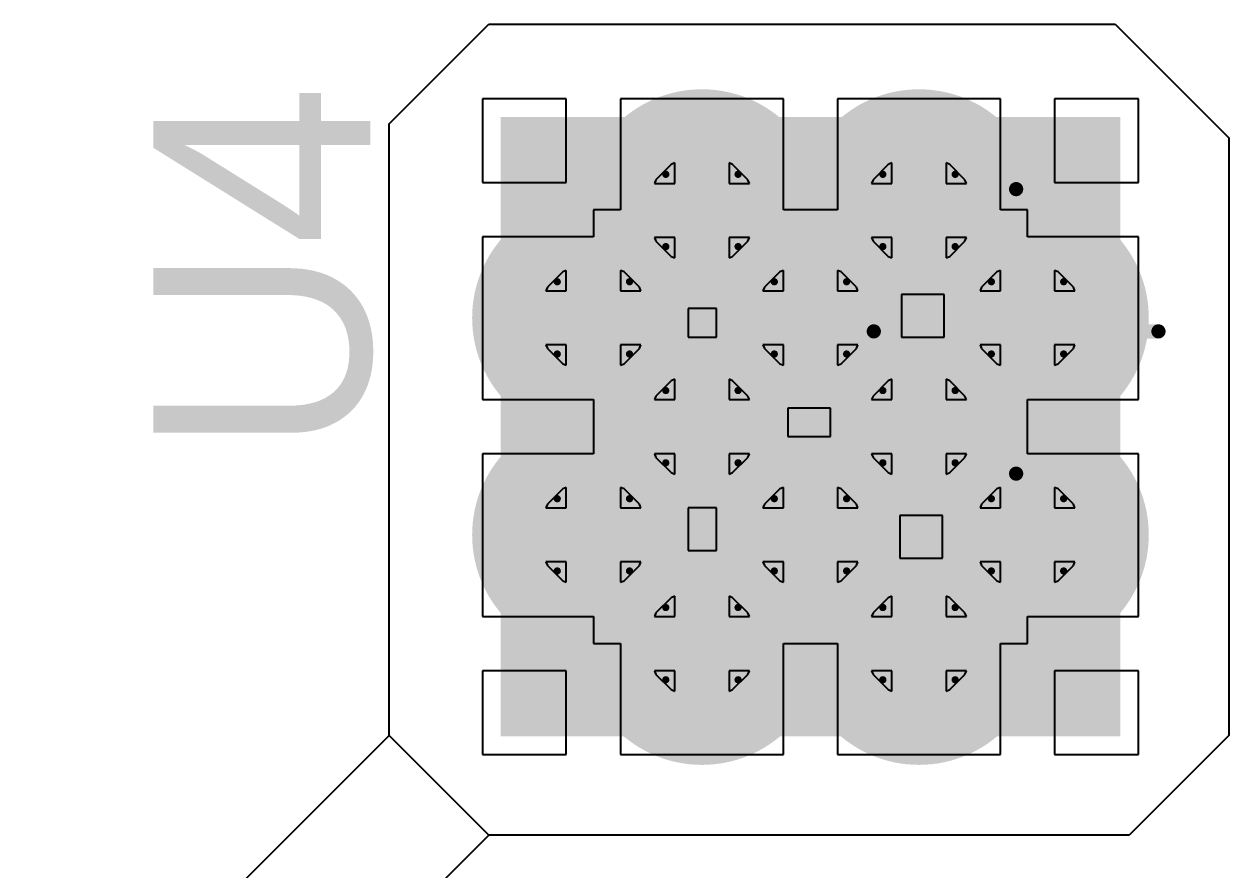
# Model space of a CAD drawing. Header units: millimetres. Extents: x -0.2 to 11.1, y -5.4 to 4.7.
# Drawn here: x 0.4108 to 0.7441, y 0.447 to 0.6811 of the extents above; entities that cross this region are included whole.
import ezdxf

# ---------------------------------------------------------------- set-up
doc = ezdxf.new("R2010")
doc.units = ezdxf.units.MM
doc.header["$MEASUREMENT"] = 0
for name, color, linetype in [('BottomLayer', 5, 'Continuous'), ('BottomSolder', 6, 'Continuous'), ('DrillDrawing', 1, 'Continuous'), ('InternalPlane1', 76, 'Continuous'), ('InternalPlane2', 16, 'Continuous'), ('Mechanical3', 76, 'Continuous'), ('Mechanical5', 56, 'Continuous'), ('MultiLayer', 9, 'Continuous'), ('PadHoleLayer', 156, 'Continuous'), ('TopLayer', 1, 'Continuous'), ('TopPaste', 8, 'Continuous'), ('TopSolder', 216, 'Continuous')]:
    doc.layers.add(name, color=color, linetype=linetype)

# ---------------------------------------------------------------- blocks, each defined once
blk = doc.blocks.new('ESP32_WROOM_32_9')
at = {"layer": 'BottomLayer'}
h = blk.add_hatch(color=5, dxfattribs=at)
edge = h.paths.add_edge_path()
edge.add_arc((-0.0563, 0.11693), 0.005, 0, 360)
h = blk.add_hatch(color=5, dxfattribs=at)
edge = h.paths.add_edge_path()
edge.add_arc((0.00374, 0.11693), 0.005, 0, 360)
h = blk.add_hatch(color=5, dxfattribs=at)
edge = h.paths.add_edge_path()
edge.add_arc((-0.08642, 0.08691), 0.005, 0, 360)
h = blk.add_hatch(color=5, dxfattribs=at)
edge = h.paths.add_edge_path()
edge.add_arc((-0.02638, 0.08691), 0.005, 0, 360)
h = blk.add_hatch(color=5, dxfattribs=at)
edge = h.paths.add_edge_path()
edge.add_arc((0.03346, 0.08691), 0.005, 0, 360)
h = blk.add_hatch(color=5, dxfattribs=at)
edge = h.paths.add_edge_path()
edge.add_arc((-0.0563, 0.05689), 0.005, 0, 360)
h = blk.add_hatch(color=5, dxfattribs=at)
edge = h.paths.add_edge_path()
edge.add_arc((0.00374, 0.05689), 0.005, 0, 360)
h = blk.add_hatch(color=5, dxfattribs=at)
edge = h.paths.add_edge_path()
edge.add_arc((-0.08642, 0.02687), 0.005, 0, 360)
h = blk.add_hatch(color=5, dxfattribs=at)
edge = h.paths.add_edge_path()
edge.add_arc((-0.02638, 0.02687), 0.005, 0, 360)
h = blk.add_hatch(color=5, dxfattribs=at)
edge = h.paths.add_edge_path()
edge.add_arc((0.03346, 0.02687), 0.005, 0, 360)
h = blk.add_hatch(color=5, dxfattribs=at)
edge = h.paths.add_edge_path()
edge.add_arc((-0.0563, -0.00315), 0.005, 0, 360)
h = blk.add_hatch(color=5, dxfattribs=at)
edge = h.paths.add_edge_path()
edge.add_arc((0.00374, -0.00315), 0.005, 0, 360)
at = {"layer": 'BottomSolder'}
h = blk.add_hatch(color=6, dxfattribs=at)
edge = h.paths.add_edge_path()
edge.add_arc((-0.0563, 0.11693), 0.00697, 0, 360)
h = blk.add_hatch(color=6, dxfattribs=at)
edge = h.paths.add_edge_path()
edge.add_arc((0.00374, 0.11693), 0.00697, 0, 360)
h = blk.add_hatch(color=6, dxfattribs=at)
edge = h.paths.add_edge_path()
edge.add_arc((-0.08642, 0.08691), 0.00697, 0, 360)
h = blk.add_hatch(color=6, dxfattribs=at)
edge = h.paths.add_edge_path()
edge.add_arc((-0.02638, 0.08691), 0.00697, 0, 360)
h = blk.add_hatch(color=6, dxfattribs=at)
edge = h.paths.add_edge_path()
edge.add_arc((0.03346, 0.08691), 0.00697, 0, 360)
h = blk.add_hatch(color=6, dxfattribs=at)
edge = h.paths.add_edge_path()
edge.add_arc((-0.0563, 0.05689), 0.00697, 0, 360)
h = blk.add_hatch(color=6, dxfattribs=at)
edge = h.paths.add_edge_path()
edge.add_arc((0.00374, 0.05689), 0.00697, 0, 360)
h = blk.add_hatch(color=6, dxfattribs=at)
edge = h.paths.add_edge_path()
edge.add_arc((-0.08642, 0.02687), 0.00697, 0, 360)
h = blk.add_hatch(color=6, dxfattribs=at)
edge = h.paths.add_edge_path()
edge.add_arc((-0.02638, 0.02687), 0.00697, 0, 360)
h = blk.add_hatch(color=6, dxfattribs=at)
edge = h.paths.add_edge_path()
edge.add_arc((0.03346, 0.02687), 0.00697, 0, 360)
h = blk.add_hatch(color=6, dxfattribs=at)
edge = h.paths.add_edge_path()
edge.add_arc((-0.0563, -0.00315), 0.00697, 0, 360)
h = blk.add_hatch(color=6, dxfattribs=at)
edge = h.paths.add_edge_path()
edge.add_arc((0.00374, -0.00315), 0.00697, 0, 360)
at = {"layer": 'InternalPlane2'}
h = blk.add_hatch(color=16, dxfattribs=at)
edge = h.paths.add_edge_path()
edge.add_arc((-0.0563, 0.11693), 0.03354, 0, 360)
h = blk.add_hatch(color=16, dxfattribs=at)
edge = h.paths.add_edge_path()
edge.add_arc((0.00374, 0.11693), 0.03354, 0, 360)
h = blk.add_hatch(color=16, dxfattribs=at)
edge = h.paths.add_edge_path()
edge.add_arc((-0.08642, 0.08691), 0.03354, 0, 360)
h = blk.add_hatch(color=16, dxfattribs=at)
edge = h.paths.add_edge_path()
edge.add_arc((-0.02638, 0.08691), 0.03354, 0, 360)
h = blk.add_hatch(color=16, dxfattribs=at)
edge = h.paths.add_edge_path()
edge.add_arc((0.03346, 0.08691), 0.03354, 0, 360)
h = blk.add_hatch(color=16, dxfattribs=at)
edge = h.paths.add_edge_path()
edge.add_arc((-0.0563, 0.05689), 0.03354, 0, 360)
h = blk.add_hatch(color=16, dxfattribs=at)
edge = h.paths.add_edge_path()
edge.add_arc((0.00374, 0.05689), 0.03354, 0, 360)
h = blk.add_hatch(color=16, dxfattribs=at)
edge = h.paths.add_edge_path()
edge.add_arc((-0.08642, 0.02687), 0.03354, 0, 360)
h = blk.add_hatch(color=16, dxfattribs=at)
edge = h.paths.add_edge_path()
edge.add_arc((-0.02638, 0.02687), 0.03354, 0, 360)
h = blk.add_hatch(color=16, dxfattribs=at)
edge = h.paths.add_edge_path()
edge.add_arc((0.03346, 0.02687), 0.03354, 0, 360)
h = blk.add_hatch(color=16, dxfattribs=at)
edge = h.paths.add_edge_path()
edge.add_arc((-0.0563, -0.00315), 0.03354, 0, 360)
h = blk.add_hatch(color=16, dxfattribs=at)
edge = h.paths.add_edge_path()
edge.add_arc((0.00374, -0.00315), 0.03354, 0, 360)
at = {"layer": 'MultiLayer'}
h = blk.add_hatch(color=9, dxfattribs=at)
edge = h.paths.add_edge_path()
edge.add_arc((-0.0563, 0.11693), 0.005, 0, 360)
h = blk.add_hatch(color=9, dxfattribs=at)
edge = h.paths.add_edge_path()
edge.add_arc((0.00374, 0.11693), 0.005, 0, 360)
h = blk.add_hatch(color=9, dxfattribs=at)
edge = h.paths.add_edge_path()
edge.add_arc((-0.08642, 0.08691), 0.005, 0, 360)
h = blk.add_hatch(color=9, dxfattribs=at)
edge = h.paths.add_edge_path()
edge.add_arc((-0.02638, 0.08691), 0.005, 0, 360)
h = blk.add_hatch(color=9, dxfattribs=at)
edge = h.paths.add_edge_path()
edge.add_arc((0.03346, 0.08691), 0.005, 0, 360)
h = blk.add_hatch(color=9, dxfattribs=at)
edge = h.paths.add_edge_path()
edge.add_arc((-0.0563, 0.05689), 0.005, 0, 360)
h = blk.add_hatch(color=9, dxfattribs=at)
edge = h.paths.add_edge_path()
edge.add_arc((0.00374, 0.05689), 0.005, 0, 360)
h = blk.add_hatch(color=9, dxfattribs=at)
edge = h.paths.add_edge_path()
edge.add_arc((-0.08642, 0.02687), 0.005, 0, 360)
h = blk.add_hatch(color=9, dxfattribs=at)
edge = h.paths.add_edge_path()
edge.add_arc((-0.02638, 0.02687), 0.005, 0, 360)
h = blk.add_hatch(color=9, dxfattribs=at)
edge = h.paths.add_edge_path()
edge.add_arc((0.03346, 0.02687), 0.005, 0, 360)
h = blk.add_hatch(color=9, dxfattribs=at)
edge = h.paths.add_edge_path()
edge.add_arc((-0.0563, -0.00315), 0.005, 0, 360)
h = blk.add_hatch(color=9, dxfattribs=at)
edge = h.paths.add_edge_path()
edge.add_arc((0.00374, -0.00315), 0.005, 0, 360)
at = {"layer": 'PadHoleLayer'}
h = blk.add_hatch(color=156, dxfattribs=at)
edge = h.paths.add_edge_path()
edge.add_arc((-0.0563, 0.11693), 0.00354, 0, 360)
h = blk.add_hatch(color=156, dxfattribs=at)
edge = h.paths.add_edge_path()
edge.add_arc((0.00374, 0.11693), 0.00354, 0, 360)
h = blk.add_hatch(color=156, dxfattribs=at)
edge = h.paths.add_edge_path()
edge.add_arc((-0.08642, 0.08691), 0.00354, 0, 360)
h = blk.add_hatch(color=156, dxfattribs=at)
edge = h.paths.add_edge_path()
edge.add_arc((-0.02638, 0.08691), 0.00354, 0, 360)
h = blk.add_hatch(color=156, dxfattribs=at)
edge = h.paths.add_edge_path()
edge.add_arc((0.03346, 0.08691), 0.00354, 0, 360)
h = blk.add_hatch(color=156, dxfattribs=at)
edge = h.paths.add_edge_path()
edge.add_arc((-0.0563, 0.05689), 0.00354, 0, 360)
h = blk.add_hatch(color=156, dxfattribs=at)
edge = h.paths.add_edge_path()
edge.add_arc((0.00374, 0.05689), 0.00354, 0, 360)
h = blk.add_hatch(color=156, dxfattribs=at)
edge = h.paths.add_edge_path()
edge.add_arc((-0.08642, 0.02687), 0.00354, 0, 360)
h = blk.add_hatch(color=156, dxfattribs=at)
edge = h.paths.add_edge_path()
edge.add_arc((-0.02638, 0.02687), 0.00354, 0, 360)
h = blk.add_hatch(color=156, dxfattribs=at)
edge = h.paths.add_edge_path()
edge.add_arc((0.03346, 0.02687), 0.00354, 0, 360)
h = blk.add_hatch(color=156, dxfattribs=at)
edge = h.paths.add_edge_path()
edge.add_arc((-0.0563, -0.00315), 0.00354, 0, 360)
h = blk.add_hatch(color=156, dxfattribs=at)
edge = h.paths.add_edge_path()
edge.add_arc((0.00374, -0.00315), 0.00354, 0, 360)
at = {"layer": 'TopLayer'}
for points in [[(-0.10709, 0.1376), (-0.06575, 0.1376), (-0.06575, 0.09626), (-0.10709, 0.09626)], [(-0.04705, 0.1376), (-0.00571, 0.1376), (-0.00571, 0.09626), (-0.04705, 0.09626)], [(0.01299, 0.1376), (0.05433, 0.1376), (0.05433, 0.09626), (0.01299, 0.09626)], [(-0.10709, 0.07756), (-0.06575, 0.07756), (-0.06575, 0.03622), (-0.10709, 0.03622)], [(-0.04705, 0.07756), (-0.00571, 0.07756), (-0.00571, 0.03622), (-0.04705, 0.03622)], [(0.01299, 0.07756), (0.05433, 0.07756), (0.05433, 0.03622), (0.01299, 0.03622)], [(-0.10709, 0.01752), (-0.06575, 0.01752), (-0.06575, -0.02382), (-0.10709, -0.02382)], [(-0.04705, 0.01752), (-0.00571, 0.01752), (-0.00571, -0.02382), (-0.04705, -0.02382)], [(0.01299, 0.01752), (0.05433, 0.01752), (0.05433, -0.02382), (0.01299, -0.02382)]]:
    blk.add_hatch(color=1, dxfattribs=at).paths.add_polyline_path(points)
h = blk.add_hatch(color=1, dxfattribs=at)
edge = h.paths.add_edge_path()
edge.add_arc((-0.0563, 0.11693), 0.005, 0, 360)
h = blk.add_hatch(color=1, dxfattribs=at)
edge = h.paths.add_edge_path()
edge.add_arc((0.00374, 0.11693), 0.005, 0, 360)
h = blk.add_hatch(color=1, dxfattribs=at)
edge = h.paths.add_edge_path()
edge.add_arc((-0.08642, 0.08691), 0.005, 0, 360)
h = blk.add_hatch(color=1, dxfattribs=at)
edge = h.paths.add_edge_path()
edge.add_arc((-0.02638, 0.08691), 0.005, 0, 360)
h = blk.add_hatch(color=1, dxfattribs=at)
edge = h.paths.add_edge_path()
edge.add_arc((0.03346, 0.08691), 0.005, 0, 360)
h = blk.add_hatch(color=1, dxfattribs=at)
edge = h.paths.add_edge_path()
edge.add_arc((-0.0563, 0.05689), 0.005, 0, 360)
h = blk.add_hatch(color=1, dxfattribs=at)
edge = h.paths.add_edge_path()
edge.add_arc((0.00374, 0.05689), 0.005, 0, 360)
h = blk.add_hatch(color=1, dxfattribs=at)
edge = h.paths.add_edge_path()
edge.add_arc((-0.08642, 0.02687), 0.005, 0, 360)
h = blk.add_hatch(color=1, dxfattribs=at)
edge = h.paths.add_edge_path()
edge.add_arc((-0.02638, 0.02687), 0.005, 0, 360)
h = blk.add_hatch(color=1, dxfattribs=at)
edge = h.paths.add_edge_path()
edge.add_arc((0.03346, 0.02687), 0.005, 0, 360)
h = blk.add_hatch(color=1, dxfattribs=at)
edge = h.paths.add_edge_path()
edge.add_arc((-0.0563, -0.00315), 0.005, 0, 360)
h = blk.add_hatch(color=1, dxfattribs=at)
edge = h.paths.add_edge_path()
edge.add_arc((0.00374, -0.00315), 0.005, 0, 360)
at = {"layer": 'TopPaste'}
for points in [[(-0.11209, 0.1426), (-0.06075, 0.1426), (-0.06075, 0.09126), (-0.11209, 0.09126)], [(-0.05205, 0.1426), (-0.00071, 0.1426), (-0.00071, 0.09126), (-0.05205, 0.09126)], [(0.00799, 0.1426), (0.05933, 0.1426), (0.05933, 0.09126), (0.00799, 0.09126)], [(-0.11209, 0.08256), (-0.06075, 0.08256), (-0.06075, 0.03122), (-0.11209, 0.03122)], [(-0.05205, 0.08256), (-0.00071, 0.08256), (-0.00071, 0.03122), (-0.05205, 0.03122)], [(0.00799, 0.08256), (0.05933, 0.08256), (0.05933, 0.03122), (0.00799, 0.03122)], [(-0.11209, 0.02252), (-0.06075, 0.02252), (-0.06075, -0.02882), (-0.11209, -0.02882)], [(-0.05205, 0.02252), (-0.00071, 0.02252), (-0.00071, -0.02882), (-0.05205, -0.02882)], [(0.00799, 0.02252), (0.05933, 0.02252), (0.05933, -0.02882), (0.00799, -0.02882)]]:
    blk.add_hatch(color=8, dxfattribs=at).paths.add_polyline_path(points)
at = {"layer": 'TopSolder'}
for points in [[(-0.10906, 0.13956), (-0.06378, 0.13956), (-0.06378, 0.09429), (-0.10906, 0.09429)], [(-0.04902, 0.13956), (-0.00374, 0.13956), (-0.00374, 0.09429), (-0.04902, 0.09429)], [(0.01102, 0.13956), (0.0563, 0.13956), (0.0563, 0.09429), (0.01102, 0.09429)], [(-0.10906, 0.07952), (-0.06378, 0.07952), (-0.06378, 0.03425), (-0.10906, 0.03425)], [(-0.04902, 0.07952), (-0.00374, 0.07952), (-0.00374, 0.03425), (-0.04902, 0.03425)], [(0.01102, 0.07952), (0.0563, 0.07952), (0.0563, 0.03425), (0.01102, 0.03425)], [(-0.10906, 0.01949), (-0.06378, 0.01949), (-0.06378, -0.02579), (-0.10906, -0.02579)], [(-0.04902, 0.01949), (-0.00374, 0.01949), (-0.00374, -0.02579), (-0.04902, -0.02579)], [(0.01102, 0.01949), (0.0563, 0.01949), (0.0563, -0.02579), (0.01102, -0.02579)]]:
    blk.add_hatch(color=216, dxfattribs=at).paths.add_polyline_path(points)
h = blk.add_hatch(color=216, dxfattribs=at)
edge = h.paths.add_edge_path()
edge.add_arc((-0.0563, 0.11693), 0.00697, 0, 360)
h = blk.add_hatch(color=216, dxfattribs=at)
edge = h.paths.add_edge_path()
edge.add_arc((0.00374, 0.11693), 0.00697, 0, 360)
h = blk.add_hatch(color=216, dxfattribs=at)
edge = h.paths.add_edge_path()
edge.add_arc((-0.08642, 0.08691), 0.00697, 0, 360)
h = blk.add_hatch(color=216, dxfattribs=at)
edge = h.paths.add_edge_path()
edge.add_arc((-0.02638, 0.08691), 0.00697, 0, 360)
h = blk.add_hatch(color=216, dxfattribs=at)
edge = h.paths.add_edge_path()
edge.add_arc((0.03346, 0.08691), 0.00697, 0, 360)
h = blk.add_hatch(color=216, dxfattribs=at)
edge = h.paths.add_edge_path()
edge.add_arc((-0.0563, 0.05689), 0.00697, 0, 360)
h = blk.add_hatch(color=216, dxfattribs=at)
edge = h.paths.add_edge_path()
edge.add_arc((0.00374, 0.05689), 0.00697, 0, 360)
h = blk.add_hatch(color=216, dxfattribs=at)
edge = h.paths.add_edge_path()
edge.add_arc((-0.08642, 0.02687), 0.00697, 0, 360)
h = blk.add_hatch(color=216, dxfattribs=at)
edge = h.paths.add_edge_path()
edge.add_arc((-0.02638, 0.02687), 0.00697, 0, 360)
h = blk.add_hatch(color=216, dxfattribs=at)
edge = h.paths.add_edge_path()
edge.add_arc((0.03346, 0.02687), 0.00697, 0, 360)
h = blk.add_hatch(color=216, dxfattribs=at)
edge = h.paths.add_edge_path()
edge.add_arc((-0.0563, -0.00315), 0.00697, 0, 360)
h = blk.add_hatch(color=216, dxfattribs=at)
edge = h.paths.add_edge_path()
edge.add_arc((0.00374, -0.00315), 0.00697, 0, 360)
at = {"layer": 'InternalPlane1', "const_width": 0.01}
for points in [[(-0.06318, 0.13944, -0.149451), (-0.04942, 0.13944)], [(-0.00314, 0.13944, -0.149451), (0.01062, 0.13944)], [(-0.07881, 0.11005, -0.149451), (-0.07881, 0.12381)], [(-0.03378, 0.12381, -0.149451), (-0.03378, 0.11005)], [(-0.01877, 0.11005, -0.149451), (-0.01877, 0.12381)], [(0.02625, 0.12381, -0.149451), (0.02625, 0.11005)], [(-0.0933, 0.10942, -0.149451), (-0.07953, 0.10942)], [(-0.03326, 0.10942, -0.149451), (-0.01949, 0.10942)], [(0.02658, 0.10942, -0.149451), (0.04035, 0.10942)], [(-0.10893, 0.08003, -0.149451), (-0.10893, 0.09379)], [(-0.0639, 0.09379, -0.149451), (-0.0639, 0.08003)], [(-0.04942, 0.09441, -0.149451), (-0.06318, 0.09441)], [(-0.04889, 0.08003, -0.149451), (-0.04889, 0.09379)], [(-0.00386, 0.09379, -0.149451), (-0.00386, 0.08003)], [(0.01062, 0.09441, -0.149451), (-0.00314, 0.09441)], [(0.01095, 0.08003, -0.149451), (0.01095, 0.09379)], [(0.05598, 0.09379, -0.149451), (0.05598, 0.08003)], [(-0.06318, 0.0794, -0.149451), (-0.04942, 0.0794)], [(-0.00314, 0.0794, -0.149451), (0.01062, 0.0794)], [(-0.07953, 0.06439, -0.149451), (-0.0933, 0.06439)], [(-0.07881, 0.05, -0.149451), (-0.07881, 0.06377)], [(-0.03378, 0.06377, -0.149451), (-0.03378, 0.05)], [(-0.01949, 0.06439, -0.149451), (-0.03326, 0.06439)], [(-0.01877, 0.05, -0.149451), (-0.01877, 0.06377)], [(0.02625, 0.06377, -0.149451), (0.02625, 0.05)], [(0.04035, 0.06439, -0.149451), (0.02658, 0.06439)], [(-0.0933, 0.04938, -0.149451), (-0.07953, 0.04938)], [(-0.03326, 0.04938, -0.149451), (-0.01949, 0.04938)], [(0.02658, 0.04938, -0.149451), (0.04035, 0.04938)], [(-0.10893, 0.01999, -0.149451), (-0.10893, 0.03375)], [(-0.0639, 0.03375, -0.149451), (-0.0639, 0.01999)], [(-0.04942, 0.03437, -0.149451), (-0.06318, 0.03437)], [(-0.04889, 0.01999, -0.149451), (-0.04889, 0.03375)], [(-0.00386, 0.03375, -0.149451), (-0.00386, 0.01999)], [(0.01062, 0.03437, -0.149451), (-0.00314, 0.03437)], [(0.01095, 0.01999, -0.149451), (0.01095, 0.03375)], [(0.05598, 0.03375, -0.149451), (0.05598, 0.01999)], [(-0.06318, 0.01936, -0.149451), (-0.04942, 0.01936)], [(-0.00314, 0.01936, -0.149451), (0.01062, 0.01936)], [(-0.07953, 0.00436, -0.149451), (-0.0933, 0.00436)], [(-0.07881, -0.01004, -0.149451), (-0.07881, 0.00373)], [(-0.03378, 0.00373, -0.149451), (-0.03378, -0.01004)], [(-0.01949, 0.00436, -0.149451), (-0.03326, 0.00436)], [(-0.01877, -0.01004, -0.149451), (-0.01877, 0.00373)], [(0.02625, 0.00373, -0.149451), (0.02625, -0.01004)], [(0.04035, 0.00436, -0.149451), (0.02658, 0.00436)], [(-0.04942, -0.02567, -0.149451), (-0.06318, -0.02567)], [(0.01062, -0.02567, -0.149451), (-0.00314, -0.02567)]]:
    blk.add_lwpolyline(points, format="xyb", dxfattribs=at)
at = {"layer": 'InternalPlane1', "const_width": 0.005}
for points in [[(-0.06568, 0.13944, 1), (-0.06068, 0.13944, 1)], [(-0.05192, 0.13944, 1), (-0.04692, 0.13944, 1)], [(-0.00564, 0.13944, 1), (-0.00064, 0.13944, 1)], [(0.00812, 0.13944, 1), (0.01312, 0.13944, 1)], [(-0.08131, 0.12381, 1), (-0.07631, 0.12381, 1)], [(-0.03628, 0.12381, 1), (-0.03128, 0.12381, 1)], [(-0.02127, 0.12381, 1), (-0.01627, 0.12381, 1)], [(0.02375, 0.12381, 1), (0.02875, 0.12381, 1)], [(-0.0958, 0.10942, 1), (-0.0908, 0.10942, 1)], [(-0.08203, 0.10942, 1), (-0.07703, 0.10942, 1)], [(-0.08131, 0.11005, 1), (-0.07631, 0.11005, 1)], [(-0.03628, 0.11005, 1), (-0.03128, 0.11005, 1)], [(-0.03576, 0.10942, 1), (-0.03076, 0.10942, 1)], [(-0.02199, 0.10942, 1), (-0.01699, 0.10942, 1)], [(-0.02127, 0.11005, 1), (-0.01627, 0.11005, 1)], [(0.02375, 0.11005, 1), (0.02875, 0.11005, 1)], [(0.02408, 0.10942, 1), (0.02908, 0.10942, 1)], [(0.03785, 0.10942, 1), (0.04285, 0.10942, 1)], [(-0.11143, 0.09379, 1), (-0.10643, 0.09379, 1)], [(-0.0664, 0.09379, 1), (-0.0614, 0.09379, 1)], [(-0.06568, 0.09441, 1), (-0.06068, 0.09441, 1)], [(-0.05192, 0.09441, 1), (-0.04692, 0.09441, 1)], [(-0.05139, 0.09379, 1), (-0.04639, 0.09379, 1)], [(-0.00636, 0.09379, 1), (-0.00136, 0.09379, 1)], [(-0.00564, 0.09441, 1), (-0.00064, 0.09441, 1)], [(0.00812, 0.09441, 1), (0.01312, 0.09441, 1)], [(0.00845, 0.09379, 1), (0.01345, 0.09379, 1)], [(0.05348, 0.09379, 1), (0.05848, 0.09379, 1)], [(-0.11143, 0.08003, 1), (-0.10643, 0.08003, 1)], [(-0.0664, 0.08003, 1), (-0.0614, 0.08003, 1)], [(-0.06568, 0.0794, 1), (-0.06068, 0.0794, 1)], [(-0.05192, 0.0794, 1), (-0.04692, 0.0794, 1)], [(-0.05139, 0.08003, 1), (-0.04639, 0.08003, 1)], [(-0.00636, 0.08003, 1), (-0.00136, 0.08003, 1)], [(-0.00564, 0.0794, 1), (-0.00064, 0.0794, 1)], [(0.00812, 0.0794, 1), (0.01312, 0.0794, 1)], [(0.00845, 0.08003, 1), (0.01345, 0.08003, 1)], [(0.05348, 0.08003, 1), (0.05848, 0.08003, 1)], [(-0.0958, 0.06439, 1), (-0.0908, 0.06439, 1)], [(-0.08203, 0.06439, 1), (-0.07703, 0.06439, 1)], [(-0.08131, 0.06377, 1), (-0.07631, 0.06377, 1)], [(-0.03628, 0.06377, 1), (-0.03128, 0.06377, 1)], [(-0.03576, 0.06439, 1), (-0.03076, 0.06439, 1)], [(-0.02199, 0.06439, 1), (-0.01699, 0.06439, 1)], [(-0.02127, 0.06377, 1), (-0.01627, 0.06377, 1)], [(0.02375, 0.06377, 1), (0.02875, 0.06377, 1)], [(0.02408, 0.06439, 1), (0.02908, 0.06439, 1)], [(0.03785, 0.06439, 1), (0.04285, 0.06439, 1)], [(-0.0958, 0.04938, 1), (-0.0908, 0.04938, 1)], [(-0.08203, 0.04938, 1), (-0.07703, 0.04938, 1)], [(-0.08131, 0.05, 1), (-0.07631, 0.05, 1)], [(-0.03628, 0.05, 1), (-0.03128, 0.05, 1)], [(-0.03576, 0.04938, 1), (-0.03076, 0.04938, 1)], [(-0.02199, 0.04938, 1), (-0.01699, 0.04938, 1)], [(-0.02127, 0.05, 1), (-0.01627, 0.05, 1)], [(0.02375, 0.05, 1), (0.02875, 0.05, 1)], [(0.02408, 0.04938, 1), (0.02908, 0.04938, 1)], [(0.03785, 0.04938, 1), (0.04285, 0.04938, 1)], [(-0.11143, 0.03375, 1), (-0.10643, 0.03375, 1)], [(-0.0664, 0.03375, 1), (-0.0614, 0.03375, 1)], [(-0.06568, 0.03437, 1), (-0.06068, 0.03437, 1)], [(-0.05192, 0.03437, 1), (-0.04692, 0.03437, 1)], [(-0.05139, 0.03375, 1), (-0.04639, 0.03375, 1)], [(-0.00636, 0.03375, 1), (-0.00136, 0.03375, 1)], [(-0.00564, 0.03437, 1), (-0.00064, 0.03437, 1)], [(0.00812, 0.03437, 1), (0.01312, 0.03437, 1)], [(0.00845, 0.03375, 1), (0.01345, 0.03375, 1)], [(0.05348, 0.03375, 1), (0.05848, 0.03375, 1)], [(-0.11143, 0.01999, 1), (-0.10643, 0.01999, 1)], [(-0.0664, 0.01999, 1), (-0.0614, 0.01999, 1)], [(-0.06568, 0.01936, 1), (-0.06068, 0.01936, 1)], [(-0.05192, 0.01936, 1), (-0.04692, 0.01936, 1)], [(-0.05139, 0.01999, 1), (-0.04639, 0.01999, 1)], [(-0.00636, 0.01999, 1), (-0.00136, 0.01999, 1)], [(-0.00564, 0.01936, 1), (-0.00064, 0.01936, 1)], [(0.00812, 0.01936, 1), (0.01312, 0.01936, 1)], [(0.00845, 0.01999, 1), (0.01345, 0.01999, 1)], [(0.05348, 0.01999, 1), (0.05848, 0.01999, 1)], [(-0.0958, 0.00436, 1), (-0.0908, 0.00436, 1)], [(-0.08203, 0.00436, 1), (-0.07703, 0.00436, 1)], [(-0.08131, 0.00373, 1), (-0.07631, 0.00373, 1)], [(-0.03628, 0.00373, 1), (-0.03128, 0.00373, 1)], [(-0.03576, 0.00436, 1), (-0.03076, 0.00436, 1)], [(-0.02199, 0.00436, 1), (-0.01699, 0.00436, 1)], [(-0.02127, 0.00373, 1), (-0.01627, 0.00373, 1)], [(0.02375, 0.00373, 1), (0.02875, 0.00373, 1)], [(0.02408, 0.00436, 1), (0.02908, 0.00436, 1)], [(0.03785, 0.00436, 1), (0.04285, 0.00436, 1)], [(-0.08131, -0.01004, 1), (-0.07631, -0.01004, 1)], [(-0.03628, -0.01004, 1), (-0.03128, -0.01004, 1)], [(-0.02127, -0.01004, 1), (-0.01627, -0.01004, 1)], [(0.02375, -0.01004, 1), (0.02875, -0.01004, 1)], [(-0.06568, -0.02567, 1), (-0.06068, -0.02567, 1)], [(-0.05192, -0.02567, 1), (-0.04692, -0.02567, 1)], [(-0.00564, -0.02567, 1), (-0.00064, -0.02567, 1)], [(0.00812, -0.02567, 1), (0.01312, -0.02567, 1)]]:
    blk.add_lwpolyline(points, format="xyb", close=True, dxfattribs=at)
at = {"layer": 'Mechanical3', "const_width": 0.00394}
for points in [[(0, 0.03937), (0, -0.03937)], [(-0.03937, 0), (0.03937, 0)]]:
    blk.add_lwpolyline(points, dxfattribs=at)
at = {"layer": 'Mechanical3', "const_width": 0.00197}
for points in [[(-0.00098, 0.03937, 1), (0.00098, 0.03937, 1)], [(-0.04035, 0, 1), (-0.03839, 0, 1)], [(0.03839, 0, 1), (0.04035, 0, 1)], [(-0.00098, -0.03937, 1), (0.00098, -0.03937, 1)]]:
    blk.add_lwpolyline(points, format="xyb", close=True, dxfattribs=at)
at = {"layer": 'Mechanical5'}
blk.add_text('U4', height=0.06, dxfattribs=at).set_placement((-0.03424, 0.17867))

msp = doc.modelspace()

# ---------------------------------------------------------------- hatches: boundary and pattern name
at = {"layer": 'InternalPlane1'}
for points in [[(0.65354, 0.59449), (0.66535, 0.59449), (0.66535, 0.6063), (0.65354, 0.6063)], [(0.59449, 0.59449), (0.60236, 0.59449), (0.60236, 0.60236), (0.59449, 0.60236)], [(0.62205, 0.56693), (0.63386, 0.56693), (0.63386, 0.5748), (0.62205, 0.5748)], [(0.59449, 0.53543), (0.60236, 0.53543), (0.60236, 0.54724), (0.59449, 0.54724)], [(0.65307, 0.53331), (0.66488, 0.53331), (0.66488, 0.54512), (0.65307, 0.54512)]]:
    msp.add_hatch(color=76, dxfattribs=at).paths.add_polyline_path(points)

# ---------------------------------------------------------------- linework, layer by layer
at = {"layer": 'BottomLayer'}
for p, q in [((0.51181, 0.65354), (0.53937, 0.6811)), ((0.53937, 0.6811), (0.7126, 0.6811)), ((0.7126, 0.6811), (0.74409, 0.64961)), ((0.51181, 0.48425), (0.51181, 0.65354)), ((0.74409, 0.64961), (0.74409, 0.48425)), ((0.58983, 0.64224), (0.58561, 0.63802)), ((0.59083, 0.64266), (0.58983, 0.64224)), ((0.59083, 0.63703), (0.59083, 0.64266)), ((0.60683, 0.64224), (0.60583, 0.64266)), ((0.60583, 0.64266), (0.60583, 0.63703)), ((0.61105, 0.63802), (0.60683, 0.64224)), ((0.64987, 0.64224), (0.64565, 0.63802)), ((0.65087, 0.64266), (0.64987, 0.64224)), ((0.65087, 0.63703), (0.65087, 0.64266)), ((0.66687, 0.64224), (0.66587, 0.64266)), ((0.66587, 0.64266), (0.66587, 0.63703)), ((0.67109, 0.63802), (0.66687, 0.64224)), ((0.58561, 0.63802), (0.5852, 0.63703)), ((0.5852, 0.63703), (0.59083, 0.63703)), ((0.60583, 0.63703), (0.61146, 0.63703)), ((0.61146, 0.63703), (0.61105, 0.63802)), ((0.64565, 0.63802), (0.64524, 0.63703)), ((0.64524, 0.63703), (0.65087, 0.63703)), ((0.66587, 0.63703), (0.6715, 0.63703)), ((0.6715, 0.63703), (0.67109, 0.63802)), ((0.59083, 0.62203), (0.5852, 0.62203)), ((0.5852, 0.62203), (0.58561, 0.62103)), ((0.58561, 0.62103), (0.58983, 0.61681)), ((0.59083, 0.6164), (0.59083, 0.62203)), ((0.61146, 0.62203), (0.60583, 0.62203)), ((0.60583, 0.62203), (0.60583, 0.6164)), ((0.60683, 0.61681), (0.61105, 0.62103)), ((0.61105, 0.62103), (0.61146, 0.62203)), ((0.65087, 0.62203), (0.64524, 0.62203)), ((0.64524, 0.62203), (0.64565, 0.62103)), ((0.64565, 0.62103), (0.64987, 0.61681)), ((0.65087, 0.6164), (0.65087, 0.62203)), ((0.6715, 0.62203), (0.66587, 0.62203)), ((0.66587, 0.62203), (0.66587, 0.6164)), ((0.66687, 0.61681), (0.67109, 0.62103)), ((0.67109, 0.62103), (0.6715, 0.62203)), ((0.58983, 0.61681), (0.59083, 0.6164)), ((0.60583, 0.6164), (0.60683, 0.61681)), ((0.64987, 0.61681), (0.65087, 0.6164)), ((0.66587, 0.6164), (0.66687, 0.61681)), ((0.55981, 0.61252), (0.55559, 0.6083)), ((0.56081, 0.61293), (0.55981, 0.61252)), ((0.56081, 0.6073), (0.56081, 0.61293)), ((0.57681, 0.61252), (0.57581, 0.61293)), ((0.57581, 0.61293), (0.57581, 0.6073)), ((0.58103, 0.6083), (0.57681, 0.61252)), ((0.61986, 0.61252), (0.61564, 0.6083)), ((0.62085, 0.61293), (0.61986, 0.61252)), ((0.62085, 0.6073), (0.62085, 0.61293)), ((0.63685, 0.61252), (0.63585, 0.61293)), ((0.63585, 0.61293), (0.63585, 0.6073)), ((0.64107, 0.6083), (0.63685, 0.61252)), ((0.6799, 0.61252), (0.67568, 0.6083)), ((0.68089, 0.61293), (0.6799, 0.61252)), ((0.68089, 0.6073), (0.68089, 0.61293)), ((0.69689, 0.61252), (0.69589, 0.61293)), ((0.69589, 0.61293), (0.69589, 0.6073)), ((0.70111, 0.6083), (0.69689, 0.61252)), ((0.55559, 0.6083), (0.55518, 0.6073)), ((0.55518, 0.6073), (0.56081, 0.6073)), ((0.57581, 0.6073), (0.58144, 0.6073)), ((0.58144, 0.6073), (0.58103, 0.6083)), ((0.61564, 0.6083), (0.61522, 0.6073)), ((0.61522, 0.6073), (0.62085, 0.6073)), ((0.63585, 0.6073), (0.64148, 0.6073)), ((0.64148, 0.6073), (0.64107, 0.6083)), ((0.67568, 0.6083), (0.67526, 0.6073)), ((0.67526, 0.6073), (0.68089, 0.6073)), ((0.69589, 0.6073), (0.70152, 0.6073)), ((0.70152, 0.6073), (0.70111, 0.6083)), ((0.56081, 0.5923), (0.55518, 0.5923)), ((0.55518, 0.5923), (0.55559, 0.59131)), ((0.55559, 0.59131), (0.55981, 0.58709)), ((0.56081, 0.58667), (0.56081, 0.5923)), ((0.58144, 0.5923), (0.57581, 0.5923)), ((0.57581, 0.5923), (0.57581, 0.58667)), ((0.57681, 0.58709), (0.58103, 0.59131)), ((0.58103, 0.59131), (0.58144, 0.5923)), ((0.62085, 0.5923), (0.61522, 0.5923)), ((0.61522, 0.5923), (0.61564, 0.59131)), ((0.61564, 0.59131), (0.61986, 0.58709)), ((0.62085, 0.58667), (0.62085, 0.5923)), ((0.64148, 0.5923), (0.63585, 0.5923)), ((0.63585, 0.5923), (0.63585, 0.58667)), ((0.63685, 0.58709), (0.64107, 0.59131)), ((0.64107, 0.59131), (0.64148, 0.5923)), ((0.68089, 0.5923), (0.67526, 0.5923)), ((0.67526, 0.5923), (0.67568, 0.59131)), ((0.67568, 0.59131), (0.6799, 0.58709)), ((0.68089, 0.58667), (0.68089, 0.5923)), ((0.70152, 0.5923), (0.69589, 0.5923)), ((0.69589, 0.5923), (0.69589, 0.58667)), ((0.69689, 0.58709), (0.70111, 0.59131)), ((0.70111, 0.59131), (0.70152, 0.5923)), ((0.55981, 0.58709), (0.56081, 0.58667)), ((0.57581, 0.58667), (0.57681, 0.58709)), ((0.61986, 0.58709), (0.62085, 0.58667)), ((0.63585, 0.58667), (0.63685, 0.58709)), ((0.6799, 0.58709), (0.68089, 0.58667)), ((0.69589, 0.58667), (0.69689, 0.58709)), ((0.58983, 0.5824), (0.58561, 0.57818)), ((0.59083, 0.58281), (0.58983, 0.5824)), ((0.59083, 0.57719), (0.59083, 0.58281)), ((0.60683, 0.5824), (0.60583, 0.58281)), ((0.60583, 0.58281), (0.60583, 0.57719)), ((0.61105, 0.57818), (0.60683, 0.5824)), ((0.64987, 0.5824), (0.64565, 0.57818)), ((0.65087, 0.58281), (0.64987, 0.5824)), ((0.65087, 0.57719), (0.65087, 0.58281)), ((0.66687, 0.5824), (0.66587, 0.58281)), ((0.66587, 0.58281), (0.66587, 0.57719)), ((0.67109, 0.57818), (0.66687, 0.5824)), ((0.58561, 0.57818), (0.5852, 0.57719)), ((0.5852, 0.57719), (0.59083, 0.57719)), ((0.60583, 0.57719), (0.61146, 0.57719)), ((0.61146, 0.57719), (0.61105, 0.57818)), ((0.64565, 0.57818), (0.64524, 0.57719)), ((0.64524, 0.57719), (0.65087, 0.57719)), ((0.66587, 0.57719), (0.6715, 0.57719)), ((0.6715, 0.57719), (0.67109, 0.57818)), ((0.59083, 0.56219), (0.5852, 0.56219)), ((0.5852, 0.56219), (0.58561, 0.56119)), ((0.58561, 0.56119), (0.58983, 0.55697)), ((0.59083, 0.55656), (0.59083, 0.56219)), ((0.61146, 0.56219), (0.60583, 0.56219)), ((0.60583, 0.56219), (0.60583, 0.55656)), ((0.60683, 0.55697), (0.61105, 0.56119)), ((0.61105, 0.56119), (0.61146, 0.56219)), ((0.65087, 0.56219), (0.64524, 0.56219)), ((0.64524, 0.56219), (0.64565, 0.56119)), ((0.64565, 0.56119), (0.64987, 0.55697)), ((0.65087, 0.55656), (0.65087, 0.56219)), ((0.6715, 0.56219), (0.66587, 0.56219)), ((0.66587, 0.56219), (0.66587, 0.55656)), ((0.66687, 0.55697), (0.67109, 0.56119)), ((0.67109, 0.56119), (0.6715, 0.56219)), ((0.58983, 0.55697), (0.59083, 0.55656)), ((0.60583, 0.55656), (0.60683, 0.55697)), ((0.64987, 0.55697), (0.65087, 0.55656)), ((0.66587, 0.55656), (0.66687, 0.55697)), ((0.55981, 0.55248), (0.55559, 0.54826)), ((0.56081, 0.55289), (0.55981, 0.55248)), ((0.56081, 0.54726), (0.56081, 0.55289)), ((0.57681, 0.55248), (0.57581, 0.55289)), ((0.57581, 0.55289), (0.57581, 0.54726)), ((0.58103, 0.54826), (0.57681, 0.55248)), ((0.61986, 0.55248), (0.61564, 0.54826)), ((0.62085, 0.55289), (0.61986, 0.55248)), ((0.62085, 0.54726), (0.62085, 0.55289)), ((0.63685, 0.55248), (0.63585, 0.55289)), ((0.63585, 0.55289), (0.63585, 0.54726)), ((0.64107, 0.54826), (0.63685, 0.55248)), ((0.6799, 0.55248), (0.67568, 0.54826)), ((0.68089, 0.55289), (0.6799, 0.55248)), ((0.68089, 0.54726), (0.68089, 0.55289)), ((0.69689, 0.55248), (0.69589, 0.55289)), ((0.69589, 0.55289), (0.69589, 0.54726)), ((0.70111, 0.54826), (0.69689, 0.55248)), ((0.55559, 0.54826), (0.55518, 0.54726)), ((0.55518, 0.54726), (0.56081, 0.54726)), ((0.57581, 0.54726), (0.58144, 0.54726)), ((0.58144, 0.54726), (0.58103, 0.54826)), ((0.61564, 0.54826), (0.61522, 0.54726)), ((0.61522, 0.54726), (0.62085, 0.54726)), ((0.63585, 0.54726), (0.64148, 0.54726)), ((0.64148, 0.54726), (0.64107, 0.54826)), ((0.67568, 0.54826), (0.67526, 0.54726)), ((0.67526, 0.54726), (0.68089, 0.54726)), ((0.69589, 0.54726), (0.70152, 0.54726)), ((0.70152, 0.54726), (0.70111, 0.54826)), ((0.56081, 0.53226), (0.55518, 0.53226)), ((0.55518, 0.53226), (0.55559, 0.53127)), ((0.55559, 0.53127), (0.55981, 0.52705)), ((0.56081, 0.52663), (0.56081, 0.53226)), ((0.58144, 0.53226), (0.57581, 0.53226)), ((0.57581, 0.53226), (0.57581, 0.52663)), ((0.57681, 0.52705), (0.58103, 0.53127)), ((0.58103, 0.53127), (0.58144, 0.53226)), ((0.62085, 0.53226), (0.61522, 0.53226)), ((0.61522, 0.53226), (0.61564, 0.53127)), ((0.61564, 0.53127), (0.61986, 0.52705)), ((0.62085, 0.52663), (0.62085, 0.53226)), ((0.64148, 0.53226), (0.63585, 0.53226)), ((0.63585, 0.53226), (0.63585, 0.52663)), ((0.63685, 0.52705), (0.64107, 0.53127)), ((0.64107, 0.53127), (0.64148, 0.53226)), ((0.68089, 0.53226), (0.67526, 0.53226)), ((0.67526, 0.53226), (0.67568, 0.53127)), ((0.67568, 0.53127), (0.6799, 0.52705)), ((0.68089, 0.52663), (0.68089, 0.53226)), ((0.70152, 0.53226), (0.69589, 0.53226)), ((0.69589, 0.53226), (0.69589, 0.52663)), ((0.69689, 0.52705), (0.70111, 0.53127)), ((0.70111, 0.53127), (0.70152, 0.53226)), ((0.55981, 0.52705), (0.56081, 0.52663)), ((0.57581, 0.52663), (0.57681, 0.52705)), ((0.61986, 0.52705), (0.62085, 0.52663)), ((0.63585, 0.52663), (0.63685, 0.52705)), ((0.6799, 0.52705), (0.68089, 0.52663)), ((0.69589, 0.52663), (0.69689, 0.52705)), ((0.58983, 0.52236), (0.58561, 0.51814)), ((0.59083, 0.52277), (0.58983, 0.52236)), ((0.59083, 0.51715), (0.59083, 0.52277)), ((0.60683, 0.52236), (0.60583, 0.52277)), ((0.60583, 0.52277), (0.60583, 0.51715)), ((0.61105, 0.51814), (0.60683, 0.52236)), ((0.64987, 0.52236), (0.64565, 0.51814)), ((0.65087, 0.52277), (0.64987, 0.52236)), ((0.65087, 0.51715), (0.65087, 0.52277)), ((0.66687, 0.52236), (0.66587, 0.52277)), ((0.66587, 0.52277), (0.66587, 0.51715)), ((0.67109, 0.51814), (0.66687, 0.52236)), ((0.58561, 0.51814), (0.5852, 0.51715)), ((0.5852, 0.51715), (0.59083, 0.51715)), ((0.60583, 0.51715), (0.61146, 0.51715)), ((0.61146, 0.51715), (0.61105, 0.51814)), ((0.64565, 0.51814), (0.64524, 0.51715)), ((0.64524, 0.51715), (0.65087, 0.51715)), ((0.66587, 0.51715), (0.6715, 0.51715)), ((0.6715, 0.51715), (0.67109, 0.51814)), ((0.59083, 0.50215), (0.5852, 0.50215)), ((0.5852, 0.50215), (0.58561, 0.50115)), ((0.58561, 0.50115), (0.58983, 0.49693)), ((0.59083, 0.49652), (0.59083, 0.50215)), ((0.61146, 0.50215), (0.60583, 0.50215)), ((0.60583, 0.50215), (0.60583, 0.49652)), ((0.60683, 0.49693), (0.61105, 0.50115)), ((0.61105, 0.50115), (0.61146, 0.50215)), ((0.65087, 0.50215), (0.64524, 0.50215)), ((0.64524, 0.50215), (0.64565, 0.50115)), ((0.64565, 0.50115), (0.64987, 0.49693)), ((0.65087, 0.49652), (0.65087, 0.50215)), ((0.6715, 0.50215), (0.66587, 0.50215)), ((0.66587, 0.50215), (0.66587, 0.49652)), ((0.66687, 0.49693), (0.67109, 0.50115)), ((0.67109, 0.50115), (0.6715, 0.50215)), ((0.58983, 0.49693), (0.59083, 0.49652)), ((0.60583, 0.49652), (0.60683, 0.49693)), ((0.64987, 0.49693), (0.65087, 0.49652)), ((0.66587, 0.49652), (0.66687, 0.49693)), ((0.33533, 0.30777), (0.51181, 0.48425)), ((0.51181, 0.48425), (0.53937, 0.45669)), ((0.51181, 0.48425), (0.51181, 0.48425)), ((0.53937, 0.45669), (0.51181, 0.48425)), ((0.74409, 0.48425), (0.71654, 0.45669)), ((0.53937, 0.45669), (0.5, 0.41732)), ((0.71654, 0.45669), (0.53937, 0.45669))]:
    msp.add_line(p, q, dxfattribs=at)
at = {"layer": 'DrillDrawing', "const_width": 0.002}
for points in [[(0.58833, 0.63953), (0.60833, 0.63953)], [(0.58833, 0.61953), (0.58833, 0.63953)], [(0.60833, 0.61953), (0.60833, 0.63953)], [(0.64837, 0.63953), (0.66837, 0.63953)], [(0.64837, 0.61953), (0.64837, 0.63953)], [(0.66837, 0.61953), (0.66837, 0.63953)], [(0.58833, 0.61953), (0.60833, 0.61953)], [(0.64837, 0.61953), (0.66837, 0.61953)], [(0.55831, 0.6098), (0.57831, 0.6098)], [(0.55831, 0.5898), (0.55831, 0.6098)], [(0.57831, 0.5898), (0.57831, 0.6098)], [(0.61835, 0.6098), (0.63835, 0.6098)], [(0.61835, 0.5898), (0.61835, 0.6098)], [(0.63835, 0.5898), (0.63835, 0.6098)], [(0.67839, 0.6098), (0.69839, 0.6098)], [(0.67839, 0.5898), (0.67839, 0.6098)], [(0.69839, 0.5898), (0.69839, 0.6098)], [(0.55831, 0.5898), (0.57831, 0.5898)], [(0.61835, 0.5898), (0.63835, 0.5898)], [(0.67839, 0.5898), (0.69839, 0.5898)], [(0.58833, 0.57969), (0.60833, 0.57969)], [(0.58833, 0.55969), (0.58833, 0.57969)], [(0.60833, 0.55969), (0.60833, 0.57969)], [(0.64837, 0.57969), (0.66837, 0.57969)], [(0.64837, 0.55969), (0.64837, 0.57969)], [(0.66837, 0.55969), (0.66837, 0.57969)], [(0.58833, 0.55969), (0.60833, 0.55969)], [(0.64837, 0.55969), (0.66837, 0.55969)], [(0.55831, 0.54976), (0.57831, 0.54976)], [(0.55831, 0.52976), (0.55831, 0.54976)], [(0.57831, 0.52976), (0.57831, 0.54976)], [(0.61835, 0.54976), (0.63835, 0.54976)], [(0.61835, 0.52976), (0.61835, 0.54976)], [(0.63835, 0.52976), (0.63835, 0.54976)], [(0.67839, 0.54976), (0.69839, 0.54976)], [(0.67839, 0.52976), (0.67839, 0.54976)], [(0.69839, 0.52976), (0.69839, 0.54976)], [(0.55831, 0.52976), (0.57831, 0.52976)], [(0.61835, 0.52976), (0.63835, 0.52976)], [(0.67839, 0.52976), (0.69839, 0.52976)], [(0.58833, 0.51965), (0.60833, 0.51965)], [(0.58833, 0.49965), (0.58833, 0.51965)], [(0.60833, 0.49965), (0.60833, 0.51965)], [(0.64837, 0.51965), (0.66837, 0.51965)], [(0.64837, 0.49965), (0.64837, 0.51965)], [(0.66837, 0.49965), (0.66837, 0.51965)], [(0.58833, 0.49965), (0.60833, 0.49965)], [(0.64837, 0.49965), (0.66837, 0.49965)]]:
    msp.add_lwpolyline(points, dxfattribs=at)
at = {"layer": 'DrillDrawing', "const_width": 0.001}
for points in [[(0.58783, 0.63953, 1), (0.58883, 0.63953, 1)], [(0.58783, 0.63953, 1), (0.58883, 0.63953, 1)], [(0.60783, 0.63953, 1), (0.60883, 0.63953, 1)], [(0.60783, 0.63953, 1), (0.60883, 0.63953, 1)], [(0.64787, 0.63953, 1), (0.64887, 0.63953, 1)], [(0.64787, 0.63953, 1), (0.64887, 0.63953, 1)], [(0.66787, 0.63953, 1), (0.66887, 0.63953, 1)], [(0.66787, 0.63953, 1), (0.66887, 0.63953, 1)], [(0.58783, 0.61953, 1), (0.58883, 0.61953, 1)], [(0.58783, 0.61953, 1), (0.58883, 0.61953, 1)], [(0.60783, 0.61953, 1), (0.60883, 0.61953, 1)], [(0.60783, 0.61953, 1), (0.60883, 0.61953, 1)], [(0.64787, 0.61953, 1), (0.64887, 0.61953, 1)], [(0.64787, 0.61953, 1), (0.64887, 0.61953, 1)], [(0.66787, 0.61953, 1), (0.66887, 0.61953, 1)], [(0.66787, 0.61953, 1), (0.66887, 0.61953, 1)], [(0.55781, 0.6098, 1), (0.55881, 0.6098, 1)], [(0.55781, 0.6098, 1), (0.55881, 0.6098, 1)], [(0.57781, 0.6098, 1), (0.57881, 0.6098, 1)], [(0.57781, 0.6098, 1), (0.57881, 0.6098, 1)], [(0.61785, 0.6098, 1), (0.61885, 0.6098, 1)], [(0.61785, 0.6098, 1), (0.61885, 0.6098, 1)], [(0.63785, 0.6098, 1), (0.63885, 0.6098, 1)], [(0.63785, 0.6098, 1), (0.63885, 0.6098, 1)], [(0.67789, 0.6098, 1), (0.67889, 0.6098, 1)], [(0.67789, 0.6098, 1), (0.67889, 0.6098, 1)], [(0.69789, 0.6098, 1), (0.69889, 0.6098, 1)], [(0.69789, 0.6098, 1), (0.69889, 0.6098, 1)], [(0.55781, 0.5898, 1), (0.55881, 0.5898, 1)], [(0.55781, 0.5898, 1), (0.55881, 0.5898, 1)], [(0.57781, 0.5898, 1), (0.57881, 0.5898, 1)], [(0.57781, 0.5898, 1), (0.57881, 0.5898, 1)], [(0.61785, 0.5898, 1), (0.61885, 0.5898, 1)], [(0.61785, 0.5898, 1), (0.61885, 0.5898, 1)], [(0.63785, 0.5898, 1), (0.63885, 0.5898, 1)], [(0.63785, 0.5898, 1), (0.63885, 0.5898, 1)], [(0.67789, 0.5898, 1), (0.67889, 0.5898, 1)], [(0.67789, 0.5898, 1), (0.67889, 0.5898, 1)], [(0.69789, 0.5898, 1), (0.69889, 0.5898, 1)], [(0.69789, 0.5898, 1), (0.69889, 0.5898, 1)], [(0.58783, 0.57969, 1), (0.58883, 0.57969, 1)], [(0.58783, 0.57969, 1), (0.58883, 0.57969, 1)], [(0.60783, 0.57969, 1), (0.60883, 0.57969, 1)], [(0.60783, 0.57969, 1), (0.60883, 0.57969, 1)], [(0.64787, 0.57969, 1), (0.64887, 0.57969, 1)], [(0.64787, 0.57969, 1), (0.64887, 0.57969, 1)], [(0.66787, 0.57969, 1), (0.66887, 0.57969, 1)], [(0.66787, 0.57969, 1), (0.66887, 0.57969, 1)], [(0.58783, 0.55969, 1), (0.58883, 0.55969, 1)], [(0.58783, 0.55969, 1), (0.58883, 0.55969, 1)], [(0.60783, 0.55969, 1), (0.60883, 0.55969, 1)], [(0.60783, 0.55969, 1), (0.60883, 0.55969, 1)], [(0.64787, 0.55969, 1), (0.64887, 0.55969, 1)], [(0.64787, 0.55969, 1), (0.64887, 0.55969, 1)], [(0.66787, 0.55969, 1), (0.66887, 0.55969, 1)], [(0.66787, 0.55969, 1), (0.66887, 0.55969, 1)], [(0.55781, 0.54976, 1), (0.55881, 0.54976, 1)], [(0.55781, 0.54976, 1), (0.55881, 0.54976, 1)], [(0.57781, 0.54976, 1), (0.57881, 0.54976, 1)], [(0.57781, 0.54976, 1), (0.57881, 0.54976, 1)], [(0.61785, 0.54976, 1), (0.61885, 0.54976, 1)], [(0.61785, 0.54976, 1), (0.61885, 0.54976, 1)], [(0.63785, 0.54976, 1), (0.63885, 0.54976, 1)], [(0.63785, 0.54976, 1), (0.63885, 0.54976, 1)], [(0.67789, 0.54976, 1), (0.67889, 0.54976, 1)], [(0.67789, 0.54976, 1), (0.67889, 0.54976, 1)], [(0.69789, 0.54976, 1), (0.69889, 0.54976, 1)], [(0.69789, 0.54976, 1), (0.69889, 0.54976, 1)], [(0.55781, 0.52976, 1), (0.55881, 0.52976, 1)], [(0.55781, 0.52976, 1), (0.55881, 0.52976, 1)], [(0.57781, 0.52976, 1), (0.57881, 0.52976, 1)], [(0.57781, 0.52976, 1), (0.57881, 0.52976, 1)], [(0.61785, 0.52976, 1), (0.61885, 0.52976, 1)], [(0.61785, 0.52976, 1), (0.61885, 0.52976, 1)], [(0.63785, 0.52976, 1), (0.63885, 0.52976, 1)], [(0.63785, 0.52976, 1), (0.63885, 0.52976, 1)], [(0.67789, 0.52976, 1), (0.67889, 0.52976, 1)], [(0.67789, 0.52976, 1), (0.67889, 0.52976, 1)], [(0.69789, 0.52976, 1), (0.69889, 0.52976, 1)], [(0.69789, 0.52976, 1), (0.69889, 0.52976, 1)], [(0.58783, 0.51965, 1), (0.58883, 0.51965, 1)], [(0.58783, 0.51965, 1), (0.58883, 0.51965, 1)], [(0.60783, 0.51965, 1), (0.60883, 0.51965, 1)], [(0.60783, 0.51965, 1), (0.60883, 0.51965, 1)], [(0.64787, 0.51965, 1), (0.64887, 0.51965, 1)], [(0.64787, 0.51965, 1), (0.64887, 0.51965, 1)], [(0.66787, 0.51965, 1), (0.66887, 0.51965, 1)], [(0.66787, 0.51965, 1), (0.66887, 0.51965, 1)], [(0.58783, 0.49965, 1), (0.58883, 0.49965, 1)], [(0.58783, 0.49965, 1), (0.58883, 0.49965, 1)], [(0.60783, 0.49965, 1), (0.60883, 0.49965, 1)], [(0.60783, 0.49965, 1), (0.60883, 0.49965, 1)], [(0.64787, 0.49965, 1), (0.64887, 0.49965, 1)], [(0.64787, 0.49965, 1), (0.64887, 0.49965, 1)], [(0.66787, 0.49965, 1), (0.66887, 0.49965, 1)], [(0.66787, 0.49965, 1), (0.66887, 0.49965, 1)]]:
    msp.add_lwpolyline(points, format="xyb", close=True, dxfattribs=at)
at = {"layer": 'InternalPlane1'}
for p, q in [((0.66535, 0.6063), (0.65354, 0.6063)), ((0.65354, 0.6063), (0.65354, 0.59449)), ((0.66535, 0.59449), (0.66535, 0.6063)), ((0.60236, 0.60236), (0.59449, 0.60236)), ((0.59449, 0.60236), (0.59449, 0.59449)), ((0.60236, 0.59449), (0.60236, 0.60236)), ((0.59449, 0.59449), (0.60236, 0.59449)), ((0.65354, 0.59449), (0.66535, 0.59449)), ((0.63386, 0.5748), (0.62205, 0.5748)), ((0.62205, 0.5748), (0.62205, 0.56693)), ((0.63386, 0.56693), (0.63386, 0.5748)), ((0.62205, 0.56693), (0.63386, 0.56693)), ((0.60236, 0.54724), (0.59449, 0.54724)), ((0.59449, 0.54724), (0.59449, 0.53543)), ((0.60236, 0.53543), (0.60236, 0.54724)), ((0.66488, 0.54512), (0.65307, 0.54512)), ((0.65307, 0.54512), (0.65307, 0.53331)), ((0.66488, 0.53331), (0.66488, 0.54512)), ((0.59449, 0.53543), (0.60236, 0.53543)), ((0.65307, 0.53331), (0.66488, 0.53331))]:
    msp.add_line(p, q, dxfattribs=at)
at = {"layer": 'TopLayer'}
for p, q in [((0.51181, 0.65354), (0.53937, 0.6811)), ((0.53937, 0.6811), (0.7126, 0.6811)), ((0.7126, 0.6811), (0.74409, 0.64961)), ((0.56081, 0.66039), (0.53764, 0.66039)), ((0.53764, 0.66039), (0.53764, 0.63722)), ((0.56081, 0.63722), (0.56081, 0.66039)), ((0.62085, 0.66039), (0.57581, 0.66039)), ((0.57581, 0.66039), (0.57581, 0.62972)), ((0.62085, 0.62972), (0.62085, 0.66039)), ((0.68089, 0.66039), (0.63585, 0.66039)), ((0.63585, 0.66039), (0.63585, 0.62972)), ((0.68089, 0.62972), (0.68089, 0.66039)), ((0.71906, 0.66039), (0.69589, 0.66039)), ((0.69589, 0.66039), (0.69589, 0.63722)), ((0.71906, 0.63722), (0.71906, 0.66039)), ((0.51181, 0.48425), (0.51181, 0.65354)), ((0.74409, 0.64961), (0.74409, 0.48425)), ((0.53764, 0.63722), (0.56081, 0.63722)), ((0.69589, 0.63722), (0.71906, 0.63722)), ((0.57581, 0.62972), (0.56831, 0.62972)), ((0.56831, 0.62972), (0.56831, 0.62222)), ((0.63585, 0.62972), (0.62085, 0.62972)), ((0.68839, 0.62972), (0.68089, 0.62972)), ((0.68839, 0.62222), (0.68839, 0.62972)), ((0.56831, 0.62222), (0.53764, 0.62222)), ((0.53764, 0.62222), (0.53764, 0.59906)), ((0.71906, 0.62222), (0.68839, 0.62222)), ((0.71906, 0.59906), (0.71906, 0.62222)), ((0.53764, 0.59906), (0.53764, 0.57719)), ((0.71906, 0.57719), (0.71906, 0.59906)), ((0.53764, 0.57719), (0.56831, 0.57719)), ((0.56831, 0.57719), (0.56831, 0.56219)), ((0.68839, 0.56219), (0.68839, 0.57719)), ((0.68839, 0.57719), (0.71906, 0.57719)), ((0.56831, 0.56219), (0.53764, 0.56219)), ((0.53764, 0.56219), (0.53764, 0.53902)), ((0.71906, 0.56219), (0.68839, 0.56219)), ((0.71906, 0.53902), (0.71906, 0.56219)), ((0.53764, 0.53902), (0.53764, 0.51715)), ((0.71906, 0.51715), (0.71906, 0.53902)), ((0.53764, 0.51715), (0.56831, 0.51715)), ((0.56831, 0.51715), (0.56831, 0.50965)), ((0.68839, 0.50965), (0.68839, 0.51715)), ((0.68839, 0.51715), (0.71906, 0.51715)), ((0.56831, 0.50965), (0.57581, 0.50965)), ((0.57581, 0.50965), (0.57581, 0.47898)), ((0.62085, 0.47898), (0.62085, 0.50965)), ((0.62085, 0.50965), (0.63585, 0.50965)), ((0.63585, 0.50965), (0.63585, 0.47898)), ((0.68089, 0.47898), (0.68089, 0.50965)), ((0.68089, 0.50965), (0.68839, 0.50965)), ((0.56081, 0.50215), (0.53764, 0.50215)), ((0.53764, 0.50215), (0.53764, 0.47898)), ((0.56081, 0.47898), (0.56081, 0.50215)), ((0.71906, 0.50215), (0.69589, 0.50215)), ((0.69589, 0.50215), (0.69589, 0.47898)), ((0.71906, 0.47898), (0.71906, 0.50215)), ((0.53937, 0.45669), (0.51181, 0.48425)), ((0.74409, 0.48425), (0.71654, 0.45669)), ((0.53764, 0.47898), (0.56081, 0.47898)), ((0.57581, 0.47898), (0.62085, 0.47898)), ((0.63585, 0.47898), (0.68089, 0.47898)), ((0.69589, 0.47898), (0.71906, 0.47898)), ((0.71654, 0.45669), (0.53937, 0.45669))]:
    msp.add_line(p, q, dxfattribs=at)
at = {"layer": 'TopLayer', "const_width": 0.01}
for points in [[(0.62835, 0.56969), (0.62835, 0.5998)], [(0.62835, 0.53976), (0.62835, 0.56969)], [(0.62835, 0.50965), (0.62835, 0.53976)], [(0.68839, 0.50965), (0.68839, 0.53976)]]:
    msp.add_lwpolyline(points, dxfattribs=at)
at = {"layer": 'TopLayer', "const_width": 0.005}
for points in [[(0.62585, 0.5998, 1), (0.63085, 0.5998, 1)], [(0.62585, 0.56969, 1), (0.63085, 0.56969, 1)], [(0.62585, 0.56969, 1), (0.63085, 0.56969, 1)], [(0.62585, 0.53976, 1), (0.63085, 0.53976, 1)], [(0.62585, 0.53976, 1), (0.63085, 0.53976, 1)], [(0.68589, 0.53976, 1), (0.69089, 0.53976, 1)], [(0.62585, 0.50965, 1), (0.63085, 0.50965, 1)], [(0.68589, 0.50965, 1), (0.69089, 0.50965, 1)]]:
    msp.add_lwpolyline(points, format="xyb", close=True, dxfattribs=at)

# ---------------------------------------------------------------- block references
at = {"rotation": 90}
msp.add_blockref('ESP32_WROOM_32_9', (0.68524, 0.59606), dxfattribs=at)

doc.saveas('drawing.dxf')
